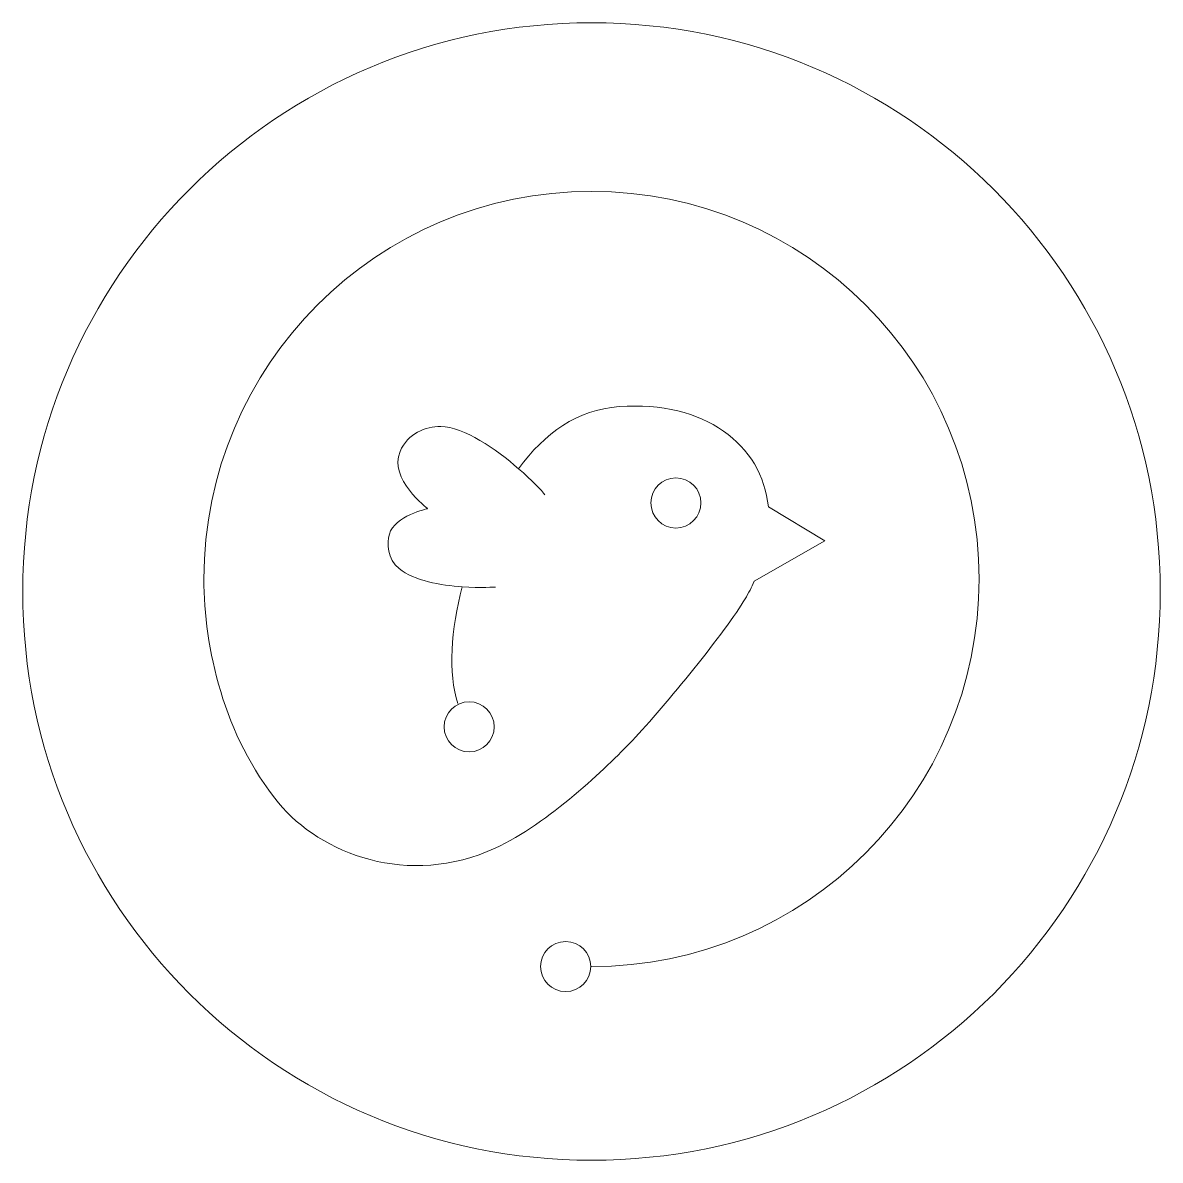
# Model space of a CAD drawing. Header units: inches. Extents: x 44.8 to 92.4, y 81.1 to 128.8.
import ezdxf

# ---------------------------------------------------------------- set-up
doc = ezdxf.new("R2010")
doc.units = ezdxf.units.IN
doc.header["$MEASUREMENT"] = 0
doc.layers.add('Layer 1', color=7, linetype='Continuous')

# ---------------------------------------------------------------- blocks, each defined once
blk = doc.blocks.new('block 2')
at = {"layer": 'Layer 1', "lineweight": 0}
blk.add_lwpolyline([(75.432, 105.378), (78.381, 107.076), (76.021, 108.493)], dxfattribs=at)
for points, knots in [([(44.803, 104.951), (44.803, 91.799), (55.464, 81.138), (68.615, 81.138), (81.767, 81.138), (92.428, 91.799), (92.428, 104.951), (92.428, 118.103), (81.767, 128.765), (68.615, 128.765), (55.464, 128.765), (44.803, 118.103), (44.803, 104.951)], [0, 0, 0, 0, 1, 1, 1, 2, 2, 2, 3, 3, 3, 4, 4, 4, 4]), ([(68.615, 89.248), (77.579, 89.248), (84.844, 96.513), (84.844, 105.476), (84.844, 114.439), (77.579, 121.704), (68.615, 121.704), (59.653, 121.704), (52.387, 114.439), (52.387, 105.476), (52.387, 102.608), (53.221, 98.901), (55.513, 96.102), (57.261, 93.972), (60.952, 92.526), (64.588, 94.209), (66.808, 95.236), (69.249, 97.577), (70.328, 98.718), (71.678, 100.144), (74.277, 103.323), (75.048, 104.641), (75.193, 104.888), (75.319, 105.134), (75.432, 105.378)], [0, 0, 0, 0, 1, 1, 1, 2, 2, 2, 3, 3, 3, 4, 4, 4, 5, 5, 5, 6, 6, 6, 7, 7, 7, 8, 8, 8, 8]), ([(65.562, 110.093), (66.661, 111.59), (68.008, 112.566), (69.773, 112.691), (73.359, 112.948), (75.747, 111.114), (76.021, 108.493)], [0, 0, 0, 0, 1, 1, 1, 2, 2, 2, 2]), ([(63.203, 105.15), (62.31, 105.21), (61.203, 105.395), (60.558, 105.913), (60.058, 106.313), (60.05, 106.982), (60.153, 107.353), (60.36, 108.105), (61.755, 108.422), (61.755, 108.422), (61.755, 108.422), (60.106, 109.674), (60.598, 110.811), (60.929, 111.576), (61.667, 111.863), (62.303, 111.859), (63.281, 111.852), (64.618, 110.91), (65.562, 110.093)], [0, 0, 0, 0, 1, 1, 1, 2, 2, 2, 3, 3, 3, 4, 4, 4, 5, 5, 5, 6, 6, 6, 6]), ([(71.1, 108.661), (71.1, 108.081), (71.569, 107.61), (72.149, 107.61), (72.728, 107.61), (73.198, 108.081), (73.198, 108.661), (73.198, 109.24), (72.728, 109.71), (72.149, 109.71), (71.569, 109.71), (71.1, 109.24), (71.1, 108.661)], [0, 0, 0, 0, 1, 1, 1, 2, 2, 2, 3, 3, 3, 4, 4, 4, 4]), ([(62.443, 99.284), (62.443, 98.705), (62.913, 98.234), (63.493, 98.234), (64.073, 98.234), (64.542, 98.705), (64.542, 99.284), (64.542, 99.864), (64.073, 100.333), (63.493, 100.333), (62.913, 100.333), (62.443, 99.864), (62.443, 99.284)], [0, 0, 0, 0, 1, 1, 1, 2, 2, 2, 3, 3, 3, 4, 4, 4, 4]), ([(66.484, 89.249), (66.484, 88.669), (66.954, 88.199), (67.534, 88.199), (68.113, 88.199), (68.583, 88.669), (68.583, 89.249), (68.583, 89.828), (68.113, 90.297), (67.534, 90.297), (66.954, 90.297), (66.484, 89.828), (66.484, 89.249)], [0, 0, 0, 0, 1, 1, 1, 2, 2, 2, 3, 3, 3, 4, 4, 4, 4])]:
    blk.add_open_spline(points, degree=3, knots=knots, dxfattribs=at)
for points in [[(66.667, 108.996), (66.538, 109.173), (66.118, 109.611), (65.562, 110.093)], [(63.203, 105.15), (62.723, 103.377), (62.614, 101.522), (63.015, 100.256)], [(63.203, 105.15), (63.979, 105.097), (64.593, 105.137), (64.593, 105.137)]]:
    blk.add_open_spline(points, degree=3, dxfattribs=at)

msp = doc.modelspace()

# ---------------------------------------------------------------- block references
at = {"layer": 'Layer 1'}
msp.add_blockref('block 2', (0, 0), dxfattribs=at)

doc.saveas('drawing.dxf')
